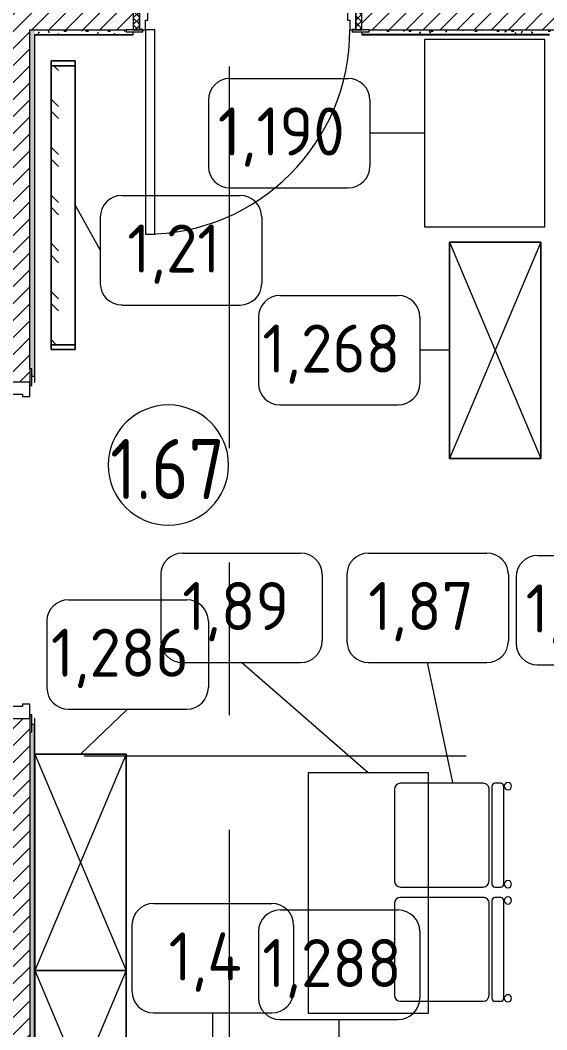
# Model space of a CAD drawing. Header units: millimetres. Extents: x 81494 to 296443, y -8553 to 29000.
# Drawn here: x 91990 to 94178, y 2460 to 6660 of the extents above; entities that cross this region are included whole.
import ezdxf

# ---------------------------------------------------------------- set-up
doc = ezdxf.new("R2010")
doc.units = ezdxf.units.MM
doc.linetypes.add('Осевая', pattern=[3175, 635, -476.25, 1587.5, -476.25])
for name, color, linetype, lineweight in [('A-AREA-IDEN', 7, 'Continuous', 9), ('A-DOOR', 7, 'Continuous', 9), ('A-DOOR-FRAM-2', 7, 'Continuous', 9), ('A-WALL', 7, 'Continuous', 9), ('I-FURN', 7, 'Continuous', 9), ('I-FURN-IDEN', 7, 'Continuous', 9), ('I-WALL', 7, 'Continuous', 9), ('Оси-2', 7, 'Осевая', 9)]:
    doc.layers.add(name, color=color, linetype=linetype, lineweight=lineweight)
for name, color, linetype, lineweight, true_color in [('A-DOOR-1', 7, 'Continuous', 9, 0xc0c0c0), ('A-DOOR-FRAM-1', 7, 'Continuous', 9, 0xc0c0c0), ('A-WALL-1', 9, 'Continuous', 9, 0x808080), ('A-WALL-FNSH-1', 9, 'Continuous', 9, 0x808080), ('I-FURN-1', 9, 'Continuous', 9, 0x808080)]:
    doc.layers.add(name, color=color, linetype=linetype, lineweight=lineweight, true_color=true_color)
doc.styles.add('GOST Common', font='GOST_Common.ttf', dxfattribs={"height": 200})
doc.styles.add('GOST Common_1', font='GOST_Common.ttf', dxfattribs={"width": 0.9, "height": 250})
pattern_1 = [(45, (0, 0), (-35.35534, 35.35534), [])]
pattern_2 = [(0, (0, 0), (121.92, 30.48), [10.058, -81.382, 10.058, -81.382, -487.68]), (0, (0, 0), (121.92, 30.48), [-182.88, 10.058, -172.822, 10.058, -81.382, -213.36]), (0, (0, 0), (121.92, 30.48), [-457.2, 10.058, -50.902, 10.058, -142.342]), (120, (45.72, 15.24), (-87.356454, 90.345817), [10.058, -81.382, 10.058, -81.382, -487.68]), (120, (45.72, 15.24), (-87.356454, 90.345817), [-182.88, 10.058, -172.822, 10.058, -81.382, -213.36]), (120, (45.72, 15.24), (-87.356454, 90.345817), [-457.2, 10.058, -50.902, 10.058, -142.342]), (240, (60.96, 76.2), (-34.563546, -120.825817), [10.058, -81.382, 10.058, -81.382, -487.68]), (240, (60.96, 76.2), (-34.563546, -120.825817), [-182.88, 10.058, -172.822, 10.058, -81.382, -213.36]), (240, (60.96, 76.2), (-34.563546, -120.825817), [-457.2, 10.058, -50.902, 10.058, -142.342])]

# ---------------------------------------------------------------- blocks, each defined once
blk = doc.blocks.new('110_Дверь_СКБ_1Ст_Внутренняя1 - Д-8 950x2100h_охрана-32224770-План расстановки мебели и оборудования 1 этажа в осях 23_1-33')
at = {"layer": 'A-DOOR'}
h = blk.add_hatch(dxfattribs=at)
h.set_pattern_fill('FP_8', color=256, style=0, pattern_type=2)
h.set_pattern_definition([(135, (1826.41, 104.685), (-14.14214, -14.14214), []), (225, (1826.41, 104.685), (14.14214, -14.14214), [])])
h.paths.add_polyline_path([(487.5, 40), (462.5, 40), (462.5, -40), (487.5, -40)])
at = {"layer": 'A-DOOR-FRAM-2'}
h = blk.add_hatch(dxfattribs=at)
h.set_pattern_fill('FP_9', color=256, style=0, pattern_type=2)
h.set_pattern_definition([(45, (-296.384, 104.685), (-14.1421, 14.1421), []), (135, (-296.384, 104.685), (-14.1421, -14.1421), [])])
h.paths.add_polyline_path([(-437.5, 40), (-462.5, 40), (-462.5, -40), (-437.5, -40)])
at = {"layer": 'A-DOOR-1'}
for p, q in [((437.5, 890), (397.5, 890)), ((397.5, 890), (397.5, 40)), ((437.5, 40), (437.5, 890)), ((397.5, 40), (437.5, 40))]:
    blk.add_line(p, q, dxfattribs=at)
blk.add_arc((437.5, 40), 850, 90, 180, dxfattribs=at)
at = {"layer": 'A-DOOR-FRAM-1'}
for p, q in [((-422.5, 48), (-492.5, 48)), ((-492.5, 48), (-492.5, 40)), ((-422.5, 40), (-422.5, 48)), ((517.5, 48), (447.5, 48)), ((447.5, 48), (447.5, 40)), ((517.5, 40), (517.5, 48)), ((-492.5, 40), (-422.5, 40)), ((-437.5, 40), (-462.5, 40)), ((-462.5, 40), (-462.5, -40)), ((-412.5, 40), (-437.5, 40)), ((-437.5, 40), (-437.5, -40)), ((-437.5, -40), (-437.5, 40)), ((-422.5, 40), (-437.5, 40)), ((-437.5, 40), (-437.5, 39)), ((-437.5, 39), (-422.5, 39)), ((-422.5, 39), (-422.5, 40)), ((-412.5, 0), (-412.5, 40)), ((-402.5, 0), (-412.5, 0)), ((-402.5, -40), (-402.5, 0)), ((437.5, 0), (427.5, 0)), ((427.5, 0), (427.5, -40)), ((437.5, 40), (437.5, 0)), ((462.5, 40), (437.5, 40)), ((462.5, 40), (447.5, 40)), ((447.5, 40), (447.5, 39)), ((447.5, 40), (517.5, 40)), ((447.5, 39), (462.5, 39)), ((462.5, -40), (462.5, 40)), ((487.5, 40), (462.5, 40)), ((462.5, 40), (462.5, -40)), ((462.5, 39), (462.5, 40)), ((487.5, -40), (487.5, 40)), ((-422.5, -40), (-492.5, -40)), ((-492.5, -40), (-492.5, -48)), ((-462.5, -40), (-437.5, -40)), ((-422.5, -39), (-437.5, -39)), ((-437.5, -39), (-437.5, -40)), ((-437.5, -40), (-402.5, -40)), ((-437.5, -40), (-422.5, -40)), ((-422.5, -40), (-422.5, -39)), ((-422.5, -48), (-422.5, -40)), ((427.5, -40), (462.5, -40)), ((462.5, -39), (447.5, -39)), ((447.5, -39), (447.5, -40)), ((447.5, -40), (462.5, -40)), ((517.5, -40), (447.5, -40)), ((447.5, -40), (447.5, -48)), ((462.5, -40), (462.5, -39)), ((462.5, -40), (487.5, -40)), ((517.5, -48), (517.5, -40)), ((-492.5, -48), (-422.5, -48)), ((447.5, -48), (517.5, -48))]:
    blk.add_line(p, q, dxfattribs=at)
blk = doc.blocks.new('110_Дверь_СКБ_2Ст - Д-5_п_ Из игровой в коридор-32215844-План расстановки мебели и оборудования 1 этажа в осях 23_1-33')
at = {"layer": 'A-DOOR-1'}
for p, q in [((-637.5, 940), (-637.5, 40)), ((-587.5, 940), (-637.5, 940)), ((-587.5, 40), (-587.5, 940)), ((662.5, 440), (612.5, 440)), ((612.5, 440), (612.5, 40)), ((662.5, 40), (662.5, 440)), ((-637.5, 40), (-587.5, 40)), ((612.5, 40), (662.5, 40))]:
    blk.add_line(p, q, dxfattribs=at)
for centre, radius, start, end in [((-637.5, 40), 900, 0, 90), ((662.5, 40), 400, 90, 180)]:
    blk.add_arc(centre, radius, start, end, dxfattribs=at)
at = {"layer": 'A-DOOR-FRAM-1'}
for p, q in [((-672.5, 48), (-742.5, 48)), ((-742.5, 48), (-742.5, 40)), ((-672.5, 40), (-672.5, 48)), ((767.5, 48), (697.5, 48)), ((697.5, 48), (697.5, 40)), ((767.5, 40), (767.5, 48)), ((-742.5, 40), (-672.5, 40)), ((-637.5, 40), (-687.5, 40)), ((-687.5, 40), (-687.5, -40)), ((-637.5, -10), (-637.5, 40)), ((662.5, 40), (662.5, -10)), ((712.5, 40), (662.5, 40)), ((697.5, 40), (767.5, 40)), ((712.5, -40), (712.5, 40)), ((-672.5, -40), (-742.5, -40)), ((-742.5, -40), (-742.5, -48)), ((-672.5, -39), (-687.5, -39)), ((-687.5, -39), (-687.5, -40)), ((-687.5, -40), (-627.5, -40)), ((-687.5, -40), (-672.5, -40)), ((-672.5, -40), (-672.5, -39)), ((-672.5, -48), (-672.5, -40)), ((-627.5, -10), (-637.5, -10)), ((-627.5, -40), (-627.5, -10)), ((662.5, -10), (652.5, -10)), ((652.5, -10), (652.5, -40)), ((652.5, -40), (712.5, -40)), ((712.5, -39), (697.5, -39)), ((697.5, -39), (697.5, -40)), ((697.5, -40), (712.5, -40)), ((767.5, -40), (697.5, -40)), ((697.5, -40), (697.5, -48)), ((712.5, -40), (712.5, -39)), ((767.5, -48), (767.5, -40)), ((-742.5, -48), (-672.5, -48)), ((697.5, -48), (767.5, -48))]:
    blk.add_line(p, q, dxfattribs=at)
blk = doc.blocks.new('Стол базовый прямоугольный - 1_89-25401668-План расстановки мебели и оборудования 1 этажа в осях 23_1-33')
at = {"layer": 'I-FURN-1'}
for p, q in [((500, 250), (-500, 250)), ((-500, 250), (-500, -250)), ((500, -250), (500, 250)), ((-500, -250), (500, -250))]:
    blk.add_line(p, q, dxfattribs=at)
blk = doc.blocks.new('M_Стул-Breuer - 1_87-25466819-План расстановки мебели и оборудования 1 этажа в осях 23_1-33')
at = {"layer": 'I-FURN-1'}
for p, q in [((-215.9, 215.9), (-215.9, 100)), ((190.5, 241.3), (-190.5, 241.3)), ((215.9, 100), (215.9, 215.9)), ((-215.9, 100), (-215.9, -127)), ((215.9, -127), (215.9, 100)), ((203.2, -163.5), (-203.2, -163.5)), ((-190.5, -152.4), (190.5, -152.4)), ((-215.9, -176.2), (-215.9, -200.8)), ((215.9, -200.8), (215.9, -176.2)), ((-203.2, -213.5), (203.2, -213.5))]:
    blk.add_line(p, q, dxfattribs=at)
for centre, radius, start, end in [((-190.5, 215.9), 25.4, 90, 180), ((190.5, 215.9), 25.4, 0, 90), ((-190.5, -127), 25.4, 180, 270), ((-203.2, -176.2), 12.7, 90, 180), ((190.5, -127), 25.4, 270, 360), ((203.2, -176.2), 12.7, 360, 90), ((-203.2, -200.8), 12.7, 180, 270), ((203.2, -200.8), 12.7, 270, 360), ((-203.5, -230.6), 15.1, 360, 180), ((-203.5, -230.6), 15.1, 180, 360), ((203.7, -230.6), 15.1, 360, 180), ((203.7, -230.6), 15.1, 180, 360)]:
    blk.add_arc(centre, radius, start, end, dxfattribs=at)
blk = doc.blocks.new('Шкаф параметрический - 1_268-V66-План расстановки мебели и оборудования 1 этажа в осях 23_1-33')
at = {"layer": 'I-FURN-1'}
for p, q in [((0, 0), (900, 380)), ((0, 380), (900, 0)), ((900, 380), (0, 380)), ((0, 380), (0, 0)), ((0, 0), (0, 380)), ((0, 380), (900, 380)), ((900, 0), (900, 380)), ((900, 380), (900, 0)), ((0, 0), (900, 0)), ((900, 0), (0, 0))]:
    blk.add_line(p, q, dxfattribs=at)
blk = doc.blocks.new('Стол базовый прямоугольный - 1_190-V73-План расстановки мебели и оборудования 1 этажа в осях 23_1-33')
at = {"layer": 'I-FURN-1'}
for p, q in [((390, 250), (-390, 250)), ((-390, 250), (-390, -250)), ((390, -250), (390, 250)), ((-390, -250), (390, -250))]:
    blk.add_line(p, q, dxfattribs=at)
blk = doc.blocks.new('Зеркало обычное - 1_21-32858923-План расстановки мебели и оборудования 1 этажа в осях 23_1-33')
at = {"layer": 'I-FURN'}
h = blk.add_hatch(dxfattribs=at)
h.set_pattern_fill('FP_68', color=256, style=0, pattern_type=2)
h.set_pattern_definition([(45, (50, 50), (-200, 0), [141.42, -141.42]), (45, (100, 50), (-200, 0), [70.71, -212.13]), (45, (50, 100), (-200, 0), [70.71, -212.13])])
h.paths.add_polyline_path([(-580, -40), (580, -40), (580, 60), (-580, 60)])
at = {"layer": 'I-FURN-1'}
for p, q in [((600, 60), (-600, 60)), ((-600, 60), (-600, -40)), ((-600, -40), (-600, 60)), ((-600, 60), (-580, 60)), ((580, 60), (-580, 60)), ((-580, 60), (-580, -40)), ((-580, -40), (-580, 60)), ((-580, 60), (580, 60)), ((-580, 60), (580, 60)), ((580, 60), (-580, 60)), ((-580, 60), (580, 60)), ((-580, -40), (-580, 60)), ((-580, -40), (-580, 60)), ((580, -40), (580, 60)), ((580, 60), (580, -40)), ((580, 60), (600, 60)), ((580, 60), (580, -40)), ((580, -40), (580, 60)), ((600, -40), (600, 60)), ((600, 60), (600, -40)), ((-600, -40), (600, -40)), ((-580, -40), (-600, -40)), ((-580, -40), (580, -40)), ((580, -40), (-580, -40)), ((580, -40), (-580, -40)), ((-580, -40), (580, -40)), ((580, -40), (-580, -40)), ((600, -40), (580, -40))]:
    blk.add_line(p, q, dxfattribs=at)
blk = doc.blocks.new('Шкаф параметрический - 1_286-V74-План расстановки мебели и оборудования 1 этажа в осях 23_1-33')
at = {"layer": 'I-FURN-1'}
for p, q in [((0, 0), (900, 380)), ((0, 380), (900, 0)), ((900, 380), (0, 380)), ((0, 380), (0, 0)), ((0, 0), (0, 380)), ((0, 380), (900, 380)), ((900, 0), (900, 380)), ((900, 380), (900, 0)), ((0, 0), (900, 0)), ((900, 0), (0, 0))]:
    blk.add_line(p, q, dxfattribs=at)
blk = doc.blocks.new('Шкаф параметрический - 1_286-V75-План расстановки мебели и оборудования 1 этажа в осях 23_1-33')
at = {"layer": 'I-FURN-1'}
for p, q in [((0, 0), (900, 380)), ((0, 380), (877.5, 9.5)), ((900, 380), (0, 380)), ((0, 380), (0, 0)), ((0, 0), (0, 380)), ((0, 380), (900, 380)), ((900, 299.3), (900, 380)), ((900, 380), (900, 299.3)), ((900, 0), (900, 299.3)), ((900, 299.3), (900, 0)), ((0, 0), (877.5, 0)), ((877.5, 0), (0, 0)), ((877.5, 9.5), (900, 0)), ((877.5, 0), (900, 0)), ((900, 0), (877.5, 0))]:
    blk.add_line(p, q, dxfattribs=at)
blk = doc.blocks.new('Марка_Мебель - В прямоуг_Balcon_Марка-25523697-План расстановки мебели и оборудования 1 этажа в осях 23_1-33')
at = {"layer": 'I-FURN-IDEN'}
for p, q in [((-2.455, 2.278), (2.455, 2.278)), ((-3.355, 1.378), (-3.355, -1.384)), ((3.355, 1.378), (3.355, -1.378)), ((-2.461, -2.278), (2.455, -2.278))]:
    blk.add_line(p, q, dxfattribs=at)
for centre, radius, start, end in [((-2.455, 1.378), 0.9, 90, 180), ((2.455, 1.378), 0.9, 0, 90), ((-2.461, -1.384), 0.893, 180, 270), ((2.455, -1.378), 0.9, 270, 0)]:
    blk.add_arc(centre, radius, start, end, dxfattribs=at)
blk = doc.blocks.new('Марка_Помещения - Номер-25198446-План расстановки мебели и оборудования 1 этажа в осях 23_1-33')
at = {"layer": 'A-AREA-IDEN'}
for start, end in [(360, 180), (180, 360)]:
    blk.add_arc((0, 0), 2.5, start, end, dxfattribs=at)

msp = doc.modelspace()

# ---------------------------------------------------------------- hatches: boundary and pattern name
at = {"layer": 'I-WALL'}
h = msp.add_hatch(dxfattribs=at)
h.set_pattern_fill('FP_3', color=256, style=0, pattern_type=2)
h.set_pattern_definition(pattern_1)
h.paths.add_polyline_path([(92030, 100), (92029, 3755), (91950, 3755), (91950, 100)])
h.paths.add_polyline_path([(92029, 5155), (92030, 5155), (92030, 10400), (91950, 10400), (91950, 5155), (92000, 5155)])
h = msp.add_hatch(dxfattribs=at)
h.set_pattern_fill('FP_3', color=256, style=0, pattern_type=2)
h.set_pattern_definition(pattern_1)
h.paths.add_polyline_path([(94210, 6620), (94210, 6700), (93410, 6700), (93410, 6620), (94125.1, 6620)])
h.paths.add_polyline_path([(92430, 6620), (92460, 6620), (92460, 6700), (92030, 6700), (92030, 6620), (92066.2, 6620)])
h = msp.add_hatch(dxfattribs=at)
h.set_pattern_fill('FP_67', color=256, style=0, pattern_type=2)
h.set_pattern_definition(pattern_2)
h.paths.add_polyline_path([(92050, 525), (92050, 3730), (92038, 3730), (92038, 3700), (92030, 3700), (92030, 525)])
h.paths.add_polyline_path([(92038, 5180), (92050, 5180), (92050, 6620), (92030, 6620), (92030.4, 5210), (92038, 5210)])
h = msp.add_hatch(dxfattribs=at)
h.set_pattern_fill('FP_67', color=256, style=0, pattern_type=2)
h.set_pattern_definition(pattern_2)
h.paths.add_polyline_path([(94210, 6600), (94210, 6620), (93440, 6619.2), (93440, 6612), (93410, 6612), (93410, 6600), (94190, 6600)])
h.paths.add_polyline_path([(92050, 6600), (92460, 6600), (92460, 6612), (92430, 6612), (92430, 6620), (92050, 6620)])

# ---------------------------------------------------------------- linework, layer by layer
at = {"layer": 'A-WALL'}
for p, q in [((92050, 6600), (92460, 6600)), ((92050, 6600), (92050, 5180)), ((94190, 6600), (93410, 6600)), ((92050, 525), (92050, 3730))]:
    msp.add_line(p, q, dxfattribs=at)
at = {"layer": 'A-WALL-1'}
for p, q in [((92030, 6620), (92430, 6620)), ((92030, 5210), (92030, 6620)), ((92460, 6600), (92460, 6612)), ((93410, 6612), (93410, 6600)), ((93440, 6620), (94210, 6620)), ((92038, 5180), (92050, 5180)), ((92030, 3700), (92030, 100)), ((92050, 3730), (92038, 3730))]:
    msp.add_line(p, q, dxfattribs=at)
at = {"layer": 'A-WALL-FNSH-1'}
for p, q in [((92051, 6599), (92460, 6599)), ((92051, 5155), (92051, 6599)), ((92460, 6599), (92460, 6600)), ((93410, 6600), (93410, 6599)), ((93410, 6599), (94189, 6599)), ((92050, 5180), (92050, 5155)), ((92050, 5155), (92051, 5155)), ((92050, 3755), (92050, 3730)), ((92051, 3755), (92050, 3755)), ((92051, 521), (92051, 3755))]:
    msp.add_line(p, q, dxfattribs=at)
at = {"layer": 'I-FURN-IDEN'}
for p, q in [((93670, 6190), (93442.7, 6190)), ((92218.1, 5890.3), (92322.6, 5703.1)), ((93773.6, 5287.2), (93650.6, 5287.2)), ((93436.1, 3530), (92909.8, 3988.2)), ((93788.1, 3488.8), (93683, 3988.2)), ((92240.7, 3607.5), (92436.3, 3794.1)), ((92790, 1706.7), (92790, 2530.6)), ((93315.1, 1931.3), (93315.1, 2503.3))]:
    msp.add_line(p, q, dxfattribs=at)
at = {"layer": 'Оси-2'}
for p, q in [((92860, 593.7), (92860, 19415.1)), ((84793.9, 3600), (122455, 3600))]:
    msp.add_line(p, q, dxfattribs=at)

# ---------------------------------------------------------------- block references
at = {"layer": 'A-AREA-IDEN', "xscale": 99.99999999999993, "yscale": 99.99999999999993, "zscale": 99.99999999999993}
msp.add_blockref('Марка_Помещения - Номер-25198446-План расстановки мебели и оборудования 1 этажа в осях 23_1-33', (92605.8, 4809.4), dxfattribs=at)
at = {"layer": 'A-DOOR-1'}
for name, p, rotation in [('110_Дверь_СКБ_1Ст_Внутренняя1 - Д-8 950x2100h_охрана-32224770-План расстановки мебели и оборудования 1 этажа в осях 23_1-33', (92947.5, 6660), 180), ('110_Дверь_СКБ_2Ст - Д-5_п_ Из игровой в коридор-32215844-План расстановки мебели и оборудования 1 этажа в осях 23_1-33', (91990, 4442.5), 89.99999999999991)]:
    msp.add_blockref(name, p, dxfattribs=dict(at, rotation=rotation))
at = {"layer": 'I-FURN-1'}
for name, p, rotation in [('Стол базовый прямоугольный - 1_190-V73-План расстановки мебели и оборудования 1 этажа в осях 23_1-33', (93920, 6190), 90), ('Зеркало обычное - 1_21-32858923-План расстановки мебели и оборудования 1 этажа в осях 23_1-33', (92178.1, 5890.3), 90.0000000000005), ('Шкаф параметрический - 1_268-V66-План расстановки мебели и оборудования 1 этажа в осях 23_1-33', (93773.6, 5737.2), 269.9999999999994), ('Шкаф параметрический - 1_286-V74-План расстановки мебели и оборудования 1 этажа в осях 23_1-33', (92050.7, 3607.5), 269.9999999999994), ('Стол базовый прямоугольный - 1_89-25401668-План расстановки мебели и оборудования 1 этажа в осях 23_1-33', (93436.1, 3030), 90), ('M_Стул-Breuer - 1_87-25466819-План расстановки мебели и оборудования 1 этажа в осях 23_1-33', (93786.1, 3270), 90.00000000000006), ('M_Стул-Breuer - 1_87-25466819-План расстановки мебели и оборудования 1 этажа в осях 23_1-33', (93786.1, 2795), 90.00000000000006), ('Шкаф параметрический - 1_286-V75-План расстановки мебели и оборудования 1 этажа в осях 23_1-33', (92050.7, 2707.5), 269.9999999999994)]:
    msp.add_blockref(name, p, dxfattribs=dict(at, rotation=rotation))
at = {"layer": 'I-FURN-IDEN', "xscale": 99.99999999999993, "yscale": 99.99999999999993, "zscale": 99.99999999999993}
for p in [(93107.2, 6190), (92658.1, 5703.1), (93315.1, 5287.2), (92909.8, 4215.9), (93683, 4215.9), (94385.9, 4205.9), (92436.3, 4021.8), (92790, 2758.4), (93315.1, 2731.1)]:
    msp.add_blockref('Марка_Мебель - В прямоуг_Balcon_Марка-25523697-План расстановки мебели и оборудования 1 этажа в осях 23_1-33', p, dxfattribs=at)

# ---------------------------------------------------------------- texts
at = {"layer": 'A-AREA-IDEN', "insert": (92363.9, 4917.9), "char_height": 250, "width": 606.076, "attachment_point": 1, "style": 'GOST Common_1'}
msp.add_mtext('1.67', dxfattribs=at)
at = {"layer": 'I-FURN-IDEN', "char_height": 200, "attachment_point": 1, "style": 'GOST Common'}
for s, insert, width in [('1,190', (92811.2, 6297.1), 681.434), ('1,21', (92435.1, 5810.2), 505.063), ('1,268', (92996.1, 5394.3), 737.552), ('1,89', (92663.3, 4323), 561.181), ('1,87', (93436.5, 4323), 561.181), ('1,10', (94089.9, 4313), 505.063), ('1,286', (92117.3, 4128.9), 737.552), ('1,4', (92606.5, 2865.4), 408.861), ('1,288', (92996.1, 2838.1), 737.552)]:
    msp.add_mtext(s, dxfattribs=dict(at, insert=insert, width=width))

doc.saveas('drawing.dxf')
